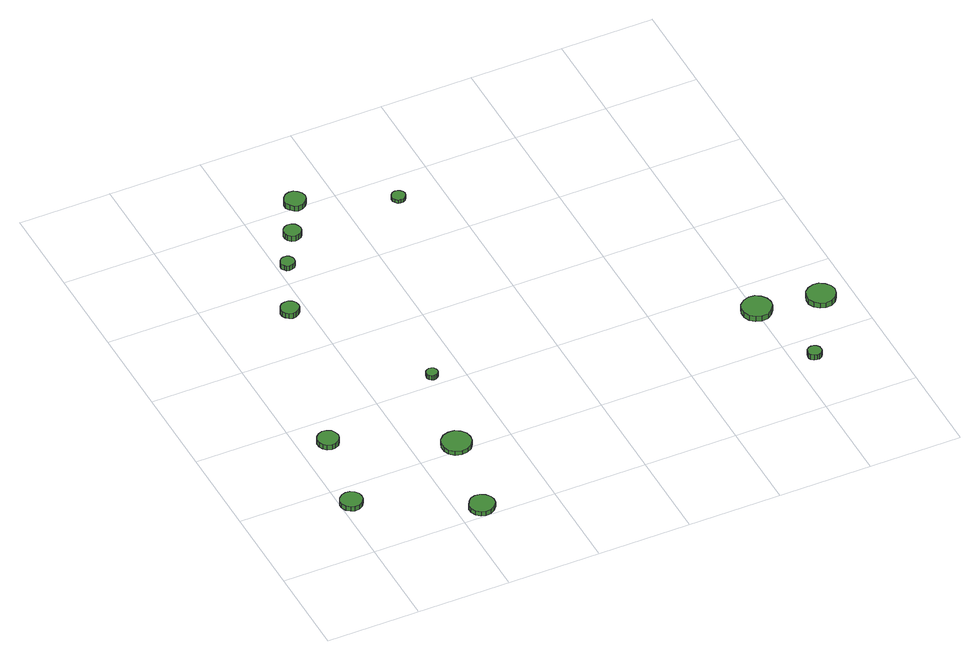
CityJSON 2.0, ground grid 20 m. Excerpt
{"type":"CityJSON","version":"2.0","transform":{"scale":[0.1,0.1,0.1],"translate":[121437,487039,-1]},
"CityObjects":{
"tree1":{"type":"SolitaryVegetationObject","attributes":{"function":"something"},"geometry":[{"type":"MultiSurface","lod":"1","boundaries":[[[0,1,2,3,4,5,6,7,8,9,10,11,12,13,14]],[[15,16,17,18,19,20,21,22,23,24,25,26,27,28,29]],[[0,29,28,1]],[[1,28,27,2]],[[2,27,26,3]],[[3,26,25,4]],[[4,25,24,5]],[[5,24,23,6]],[[6,23,22,7]],[[7,22,21,8]],[[8,21,20,9]],[[9,20,19,10]],[[10,19,18,11]],[[11,18,17,12]],[[12,17,16,13]],[[13,16,15,14]],[[14,15,29,0]]]}]},
"tree2":{"type":"SolitaryVegetationObject","attributes":{"function":"something"},"geometry":[{"type":"MultiSurface","lod":"1","boundaries":[[[30,31,32,33,34,35,36,37,38,39,40,41,42,43,44]],[[45,46,47,48,49,50,51,52,53,54,55,56,57,58,59]],[[30,59,58,31]],[[31,58,57,32]],[[32,57,56,33]],[[33,56,55,34]],[[34,55,54,35]],[[35,54,53,36]],[[36,53,52,37]],[[37,52,51,38]],[[38,51,50,39]],[[39,50,49,40]],[[40,49,48,41]],[[41,48,47,42]],[[42,47,46,43]],[[43,46,45,44]],[[44,45,59,30]]]}]},
"tree3":{"type":"SolitaryVegetationObject","attributes":{"function":"something"},"geometry":[{"type":"MultiSurface","lod":"1","boundaries":[[[60,61,62,63,64,65,66,67,68,69,70,71,72,73,74]],[[75,76,77,78,79,80,81,82,83,84,85,86,87,88,89]],[[60,89,88,61]],[[61,88,87,62]],[[62,87,86,63]],[[63,86,85,64]],[[64,85,84,65]],[[65,84,83,66]],[[66,83,82,67]],[[67,82,81,68]],[[68,81,80,69]],[[69,80,79,70]],[[70,79,78,71]],[[71,78,77,72]],[[72,77,76,73]],[[73,76,75,74]],[[74,75,89,60]]]}]},
"tree4":{"type":"SolitaryVegetationObject","attributes":{"function":"something"},"geometry":[{"type":"MultiSurface","lod":"1","boundaries":[[[90,91,92,93,94,95,96,97,98,99,100,101,102,103,104]],[[105,106,107,108,109,110,111,112,113,114,115,116,117,118,119]],[[90,119,118,91]],[[91,118,117,92]],[[92,117,116,93]],[[93,116,115,94]],[[94,115,114,95]],[[95,114,113,96]],[[96,113,112,97]],[[97,112,111,98]],[[98,111,110,99]],[[99,110,109,100]],[[100,109,108,101]],[[101,108,107,102]],[[102,107,106,103]],[[103,106,105,104]],[[104,105,119,90]]]}]},
"tree5":{"type":"SolitaryVegetationObject","attributes":{"function":"something"},"geometry":[{"type":"MultiSurface","lod":"1","boundaries":[[[120,121,122,123,124,125,126,127,128,129,130,131,132,133,134]],[[135,136,137,138,139,140,141,142,143,144,145,146,147,148,149]],[[120,149,148,121]],[[121,148,147,122]],[[122,147,146,123]],[[123,146,145,124]],[[124,145,144,125]],[[125,144,143,126]],[[126,143,142,127]],[[127,142,141,128]],[[128,141,140,129]],[[129,140,139,130]],[[130,139,138,131]],[[131,138,137,132]],[[132,137,136,133]],[[133,136,135,134]],[[134,135,149,120]]]}]},
"tree6":{"type":"SolitaryVegetationObject","attributes":{"function":"something"},"geometry":[{"type":"MultiSurface","lod":"1","boundaries":[[[150,151,152,153,154,155,156,157,158,159,160,161,162,163,164]],[[165,166,167,168,169,170,171,172,173,174,175,176,177,178,179]],[[150,179,178,151]],[[151,178,177,152]],[[152,177,176,153]],[[153,176,175,154]],[[154,175,174,155]],[[155,174,173,156]],[[156,173,172,157]],[[157,172,171,158]],[[158,171,170,159]],[[159,170,169,160]],[[160,169,168,161]],[[161,168,167,162]],[[162,167,166,163]],[[163,166,165,164]],[[164,165,179,150]]]}]},
"tree7":{"type":"SolitaryVegetationObject","attributes":{"function":"something"},"geometry":[{"type":"MultiSurface","lod":"1","boundaries":[[[180,181,182,183,184,185,186,187,188,189,190,191,192,193,194]],[[195,196,197,198,199,200,201,202,203,204,205,206,207,208,209]],[[180,209,208,181]],[[181,208,207,182]],[[182,207,206,183]],[[183,206,205,184]],[[184,205,204,185]],[[185,204,203,186]],[[186,203,202,187]],[[187,202,201,188]],[[188,201,200,189]],[[189,200,199,190]],[[190,199,198,191]],[[191,198,197,192]],[[192,197,196,193]],[[193,196,195,194]],[[194,195,209,180]]]}]},
"tree8":{"type":"SolitaryVegetationObject","attributes":{"function":"something"},"geometry":[{"type":"MultiSurface","lod":"1","boundaries":[[[210,211,212,213,214,215,216,217,218,219,220,221,222,223,224]],[[225,226,227,228,229,230,231,232,233,234,235,236,237,238,239]],[[210,239,238,211]],[[211,238,237,212]],[[212,237,236,213]],[[213,236,235,214]],[[214,235,234,215]],[[215,234,233,216]],[[216,233,232,217]],[[217,232,231,218]],[[218,231,230,219]],[[219,230,229,220]],[[220,229,228,221]],[[221,228,227,222]],[[222,227,226,223]],[[223,226,225,224]],[[224,225,239,210]]]}]},
"tree9":{"type":"SolitaryVegetationObject","attributes":{"function":"something"},"geometry":[{"type":"MultiSurface","lod":"1","boundaries":[[[240,241,242,243,244,245,246,247,248,249,250,251,252,253,254]],[[255,256,257,258,259,260,261,262,263,264,265,266,267,268,269]],[[240,269,268,241]],[[241,268,267,242]],[[242,267,266,243]],[[243,266,265,244]],[[244,265,264,245]],[[245,264,263,246]],[[246,263,262,247]],[[247,262,261,248]],[[248,261,260,249]],[[249,260,259,250]],[[250,259,258,251]],[[251,258,257,252]],[[252,257,256,253]],[[253,256,255,254]],[[254,255,269,240]]]}]},
"tree10":{"type":"SolitaryVegetationObject","attributes":{"function":"something"},"geometry":[{"type":"MultiSurface","lod":"1","boundaries":[[[270,271,272,273,274,275,276,277,278,279,280,281,282,283,284]],[[285,286,287,288,289,290,291,292,293,294,295,296,297,298,299]],[[270,299,298,271]],[[271,298,297,272]],[[272,297,296,273]],[[273,296,295,274]],[[274,295,294,275]],[[275,294,293,276]],[[276,293,292,277]],[[277,292,291,278]],[[278,291,290,279]],[[279,290,289,280]],[[280,289,288,281]],[[281,288,287,282]],[[282,287,286,283]],[[283,286,285,284]],[[284,285,299,270]]]}]},
"tree11":{"type":"SolitaryVegetationObject","attributes":{"function":"something"},"geometry":[{"type":"MultiSurface","lod":"1","boundaries":[[[300,301,302,303,304,305,306,307,308,309,310,311,312,313,314]],[[315,316,317,318,319,320,321,322,323,324,325,326,327,328,329]],[[300,329,328,301]],[[301,328,327,302]],[[302,327,326,303]],[[303,326,325,304]],[[304,325,324,305]],[[305,324,323,306]],[[306,323,322,307]],[[307,322,321,308]],[[308,321,320,309]],[[309,320,319,310]],[[310,319,318,311]],[[311,318,317,312]],[[312,317,316,313]],[[313,316,315,314]],[[314,315,329,300]]]}]},
"tree12":{"type":"SolitaryVegetationObject","attributes":{"function":"something"},"geometry":[{"type":"MultiSurface","lod":"1","boundaries":[[[330,331,332,333,334,335,336,337,338,339,340,341,342,343,344]],[[345,346,347,348,349,350,351,352,353,354,355,356,357,358,359]],[[330,359,358,331]],[[331,358,357,332]],[[332,357,356,333]],[[333,356,355,334]],[[334,355,354,335]],[[335,354,353,336]],[[336,353,352,337]],[[337,352,351,338]],[[338,351,350,339]],[[339,350,349,340]],[[340,349,348,341]],[[341,348,347,342]],[[342,347,346,343]],[[343,346,345,344]],[[344,345,359,330]]]}]},
"tree13":{"type":"SolitaryVegetationObject","attributes":{"function":"something"},"geometry":[{"type":"MultiSurface","lod":"1","boundaries":[[[360,361,362,363,364,365,366,367,368,369,370,371,372,373,374]],[[375,376,377,378,379,380,381,382,383,384,385,386,387,388,389]],[[360,389,388,361]],[[361,388,387,362]],[[362,387,386,363]],[[363,386,385,364]],[[364,385,384,365]],[[365,384,383,366]],[[366,383,382,367]],[[367,382,381,368]],[[368,381,380,369]],[[369,380,379,370]],[[370,379,378,371]],[[371,378,377,372]],[[372,377,376,373]],[[373,376,375,374]],[[374,375,389,360]]]}]}
},
"vertices":[
[47,152,17],[45,161,17],[39,169,17],[31,174,17],[21,175,17],[12,172,17],[4,165,17],[0,156,17],[0,147,17],[4,138,17],[12,131,17],[21,128,17],[31,129,17],[39,134,17],[45,142,17],[45,142,6],[39,134,6],[31,129,6],[21,128,6],[12,131,6],[4,138,6],[0,147,6],[0,156,6],[4,165,6],[12,172,6],[21,175,6],[31,174,6],[39,169,6],[45,161,6],[47,152,6],
[85,337,18],[83,346,18],[78,354,18],[69,359,18],[60,360,18],[51,357,18],[44,350,18],[40,342,18],[40,332,18],[44,324,18],[51,317,18],[60,314,18],[69,315,18],[78,320,18],[83,328,18],[83,328,6],[78,320,6],[69,315,6],[60,314,6],[51,317,6],[44,324,6],[40,332,6],[40,342,6],[44,350,6],[51,357,6],[60,360,6],[69,359,6],[78,354,6],[83,346,6],[85,337,6],
[279,28,17],[277,38,17],[270,47,17],[260,53,17],[249,54,17],[239,51,17],[231,43,17],[226,33,17],[226,22,17],[231,12,17],[239,4,17],[249,1,17],[260,2,17],[270,8,17],[277,17,17],[277,17,6],[270,8,6],[260,2,6],[249,1,6],[239,4,6],[231,12,6],[226,22,6],[226,33,6],[231,43,6],[239,51,6],[249,54,6],[260,53,6],[270,47,6],[277,38,6],[279,28,6],
[320,219,16],[318,231,16],[310,242,16],[299,249,16],[286,250,16],[273,246,16],[263,237,16],[258,225,16],[258,212,16],[263,200,16],[273,191,16],[286,187,16],[299,189,16],[310,195,16],[318,206,16],[318,206,6],[310,195,6],[299,189,6],[286,187,6],[273,191,6],[263,200,6],[258,212,6],[258,225,6],[263,237,6],[273,246,6],[286,250,6],[299,249,6],[310,242,6],[318,231,6],[320,219,6],
[184,720,22],[182,728,22],[177,735,22],[170,739,22],[162,739,22],[155,737,22],[149,732,22],[145,724,22],[145,716,22],[149,709,22],[155,703,22],[162,701,22],[170,702,22],[177,706,22],[182,712,22],[182,712,9],[177,706,9],[170,702,9],[162,701,9],[155,703,9],[149,709,9],[145,716,9],[145,724,9],[149,732,9],[155,737,9],[162,739,9],[170,739,9],[177,735,9],[182,728,9],[184,720,9],
[348,426,17],[347,431,17],[344,436,17],[340,438,17],[335,439,17],[330,437,17],[326,434,17],[324,429,17],[324,424,17],[326,419,17],[330,416,17],[335,414,17],[340,415,17],[344,417,17],[347,421,17],[347,421,6],[344,417,6],[340,415,6],[335,414,6],[330,416,6],[326,419,6],[324,424,6],[324,429,6],[326,434,6],[330,437,6],[335,439,6],[340,438,6],[344,436,6],[347,431,6],[348,426,6],
[238,851,18],[237,857,18],[233,863,18],[228,866,18],[221,866,18],[215,864,18],[211,860,18],[208,854,18],[208,848,18],[211,842,18],[215,838,18],[221,836,18],[228,837,18],[233,840,18],[237,845,18],[237,845,6],[233,840,6],[228,837,6],[221,836,6],[215,838,6],[211,842,6],[208,848,6],[208,854,6],[211,860,6],[215,864,6],[221,866,6],[228,866,6],[233,863,6],[237,857,6],[238,851,6],
[291,930,19],[289,937,19],[285,944,19],[278,948,19],[270,949,19],[263,946,19],[257,941,19],[254,934,19],[254,926,19],[257,919,19],[263,913,19],[270,911,19],[278,912,19],[285,916,19],[289,922,19],[289,922,6],[285,916,6],[278,912,6],[270,911,6],[263,913,6],[257,919,6],[254,926,6],[254,934,6],[257,941,6],[263,946,6],[270,949,6],[278,948,6],[285,944,6],[289,937,6],[291,930,6],
[341,1013,19],[339,1022,19],[333,1030,19],[325,1035,19],[316,1036,19],[307,1033,19],[300,1026,19],[296,1018,19],[296,1008,19],[300,1000,19],[307,993,19],[316,990,19],[325,991,19],[333,996,19],[339,1004,19],[339,1004,6],[333,996,6],[325,991,6],[316,990,6],[307,993,6],[300,1000,6],[296,1008,6],[296,1018,6],[300,1026,6],[307,1033,6],[316,1036,6],[325,1035,6],[333,1030,6],[339,1022,6],[341,1013,6],
[525,937,14],[524,943,14],[520,948,14],[515,951,14],[509,952,14],[503,950,14],[499,946,14],[496,940,14],[496,934,14],[499,928,14],[503,924,14],[509,923,14],[515,923,14],[520,926,14],[524,931,14],[524,931,6],[520,926,6],[515,923,6],[509,923,6],[503,924,6],[499,928,6],[496,934,6],[496,940,6],[499,946,6],[503,950,6],[509,952,6],[515,951,6],[520,948,6],[524,943,6],[525,937,6],
[1059,142,26],[1058,148,26],[1054,153,26],[1049,156,26],[1043,157,26],[1037,155,26],[1032,151,26],[1030,145,26],[1030,139,26],[1032,134,26],[1037,130,26],[1043,128,26],[1049,128,26],[1054,131,26],[1058,136,26],[1058,136,13],[1054,131,13],[1049,128,13],[1043,128,13],[1037,130,13],[1032,134,13],[1030,139,13],[1030,145,13],[1032,151,13],[1037,155,13],[1043,157,13],[1049,156,13],[1054,153,13],[1058,148,13],[1059,142,13],
[1034,318,20],[1031,331,20],[1023,342,20],[1012,349,20],[999,350,20],[986,346,20],[976,337,20],[971,325,20],[971,312,20],[976,300,20],[986,291,20],[999,287,20],[1012,288,20],[1023,295,20],[1031,306,20],[1031,306,7],[1023,295,7],[1012,288,7],[999,287,7],[986,291,7],[976,300,7],[971,312,7],[971,325,7],[976,337,7],[986,346,7],[999,350,7],[1012,349,7],[1023,342,7],[1031,331,7],[1034,318,7],
[1165,298,20],[1162,310,20],[1154,320,20],[1143,327,20],[1131,328,20],[1119,324,20],[1109,316,20],[1104,304,20],[1104,291,20],[1109,280,20],[1119,271,20],[1131,267,20],[1143,268,20],[1154,275,20],[1162,285,20],[1162,285,7],[1154,275,7],[1143,268,7],[1131,267,7],[1119,271,7],[1109,280,7],[1104,291,7],[1104,304,7],[1109,316,7],[1119,324,7],[1131,328,7],[1143,327,7],[1154,320,7],[1162,310,7],[1165,298,7]
]}
